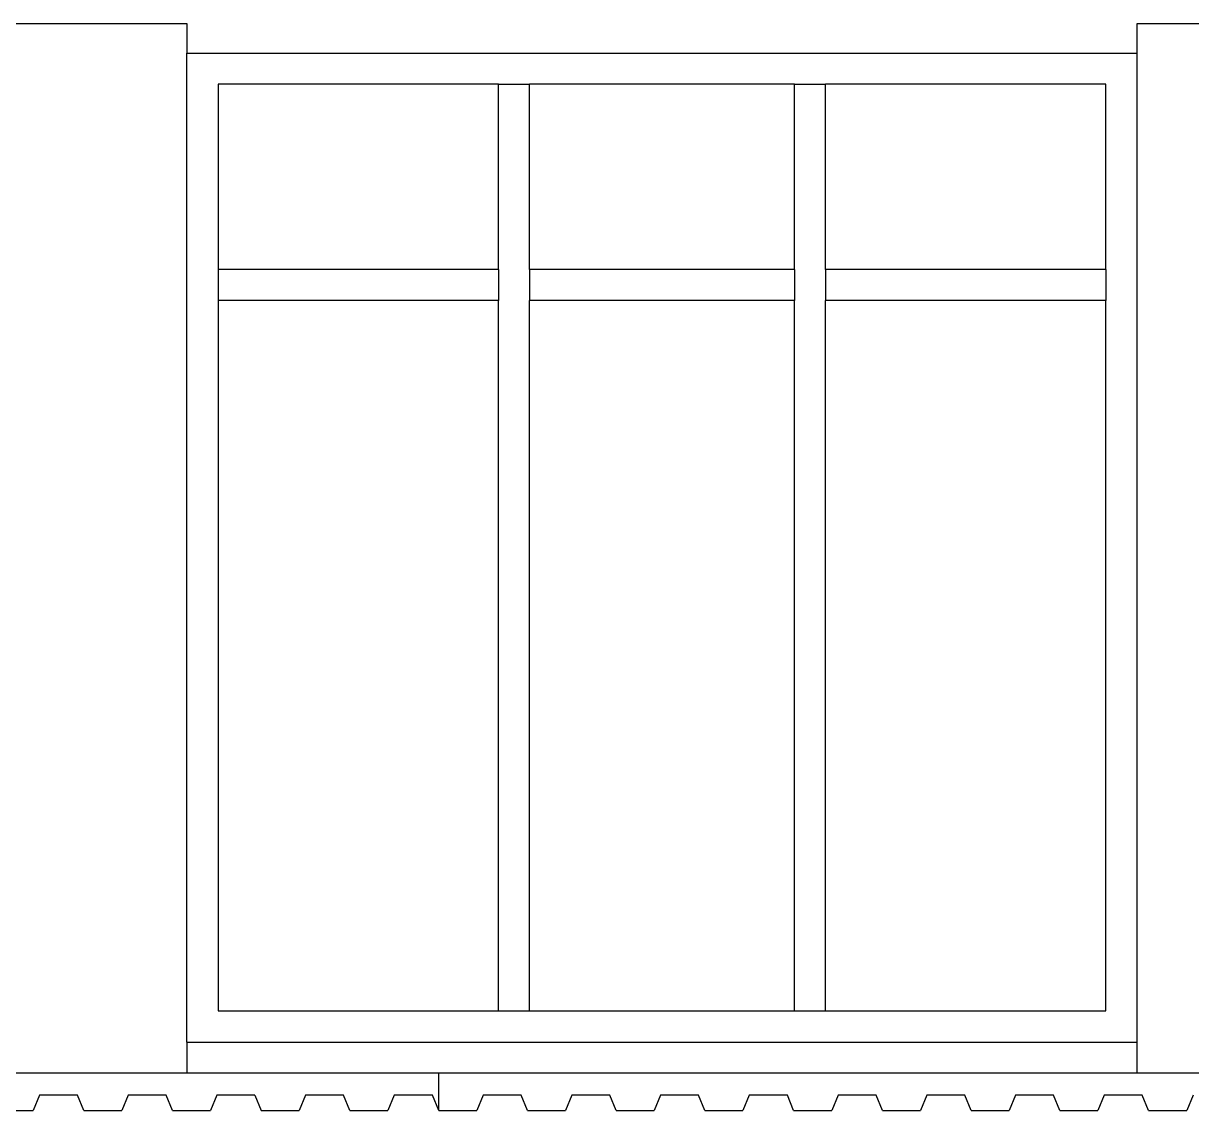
# Model space of a CAD drawing. Extents: x -101 to 101, y -14 to 18.
# Drawn here: x 16.094 to 19.844, y 11.201 to 14.691 of the extents above; entities that cross this region are included whole.
import ezdxf

# ---------------------------------------------------------------- set-up
doc = ezdxf.new("R2010")
doc.units = 0
doc.layers.get('0').update_dxf_attribs({"linetype": 'CONTINUOUS'})

msp = doc.modelspace()

# ---------------------------------------------------------------- linework, layer by layer
for p, q in [((15.4687, 14.6912), (16.6187, 14.6912)), ((16.6187, 14.6912), (16.6187, 14.5955)), ((19.6687, 14.6912), (20.8187, 14.6912)), ((19.6687, 14.5955), (19.6687, 14.6912)), ((16.6187, 11.4212), (16.6187, 14.5955)), ((16.6187, 14.5955), (19.6687, 14.5955)), ((19.6687, 11.4212), (19.6687, 14.5955)), ((16.7187, 14.4955), (16.7187, 13.9012)), ((17.6187, 14.4955), (16.7187, 14.4955)), ((17.6187, 14.4955), (17.7187, 14.4955)), ((17.6187, 13.9012), (17.6187, 14.4955)), ((17.7187, 13.9012), (17.7187, 14.4955)), ((18.5687, 14.4955), (17.7187, 14.4955)), ((18.5687, 14.4955), (18.6687, 14.4955)), ((18.5687, 13.9012), (18.5687, 14.4955)), ((18.6687, 13.9012), (18.6687, 14.4955)), ((19.5687, 14.4955), (18.6687, 14.4955)), ((19.5687, 13.9012), (19.5687, 14.4955)), ((17.6187, 13.9012), (16.7187, 13.9012)), ((16.7187, 13.9012), (16.7187, 13.8012)), ((17.6187, 13.9012), (17.6187, 13.8012)), ((18.5687, 13.9012), (17.7187, 13.9012)), ((17.7187, 13.9012), (17.7187, 13.8012)), ((18.5687, 13.9012), (18.5687, 13.8012)), ((19.5687, 13.9012), (18.6687, 13.9012)), ((18.6687, 13.9012), (18.6687, 13.8012)), ((19.5687, 13.9012), (19.5687, 13.8012)), ((17.6187, 13.8012), (16.7187, 13.8012)), ((16.7187, 13.8012), (16.7187, 11.5212)), ((17.6187, 11.5212), (17.6187, 13.8012)), ((18.5687, 13.8012), (17.7187, 13.8012)), ((17.7187, 11.5212), (17.7187, 13.8012)), ((18.5687, 11.5212), (18.5687, 13.8012)), ((19.5687, 13.8012), (18.6687, 13.8012)), ((18.6687, 11.5212), (18.6687, 13.8012)), ((19.5687, 11.5212), (19.5687, 13.8012)), ((16.7187, 11.5212), (17.6187, 11.5212)), ((17.6187, 11.5212), (17.7187, 11.5212)), ((17.7187, 11.5212), (18.5687, 11.5212)), ((18.5687, 11.5212), (18.6687, 11.5212)), ((18.6687, 11.5212), (19.5687, 11.5212)), ((16.6187, 11.4212), (19.6687, 11.4212)), ((16.6187, 11.4212), (16.6187, 11.3212)), ((19.6687, 11.3212), (19.6687, 11.4212)), ((16.6187, 11.3212), (15.4687, 11.3212)), ((17.4269, 11.3212), (16.6187, 11.3212)), ((17.4269, 11.2012), (17.4269, 11.3212)), ((19.6687, 11.3212), (17.4269, 11.3212)), ((20.5603, 11.3212), (19.6687, 11.3212)), ((16.145, 11.2512), (16.1247, 11.2012)), ((16.2671, 11.2512), (16.145, 11.2512)), ((16.2875, 11.2012), (16.2671, 11.2512)), ((16.4299, 11.2512), (16.4096, 11.2012)), ((16.552, 11.2512), (16.4299, 11.2512)), ((16.5723, 11.2012), (16.552, 11.2512)), ((16.7148, 11.2512), (16.6944, 11.2012)), ((16.8368, 11.2512), (16.7148, 11.2512)), ((16.8368, 11.2512), (16.8572, 11.2012)), ((16.9996, 11.2512), (16.9793, 11.2012)), ((17.1217, 11.2512), (16.9996, 11.2512)), ((17.142, 11.2012), (17.1217, 11.2512)), ((17.2845, 11.2512), (17.2641, 11.2012)), ((17.4066, 11.2512), (17.2845, 11.2512)), ((17.4269, 11.2012), (17.4066, 11.2512)), ((17.5693, 11.2512), (17.549, 11.2012)), ((17.6914, 11.2512), (17.5693, 11.2512)), ((17.7118, 11.2012), (17.6914, 11.2512)), ((17.8542, 11.2512), (17.8338, 11.2012)), ((17.9763, 11.2512), (17.8542, 11.2512)), ((17.9966, 11.2012), (17.9763, 11.2512)), ((18.139, 11.2512), (18.1187, 11.2012)), ((18.2611, 11.2512), (18.139, 11.2512)), ((18.2815, 11.2012), (18.2611, 11.2512)), ((18.4239, 11.2512), (18.4035, 11.2012)), ((18.546, 11.2512), (18.4239, 11.2512)), ((18.5663, 11.2012), (18.546, 11.2512)), ((18.7088, 11.2512), (18.6884, 11.2012)), ((18.8308, 11.2512), (18.7088, 11.2512)), ((18.8512, 11.2012), (18.8308, 11.2512)), ((18.9936, 11.2512), (18.9733, 11.2012)), ((19.1157, 11.2512), (18.9936, 11.2512)), ((19.136, 11.2012), (19.1157, 11.2512)), ((19.2785, 11.2512), (19.2581, 11.2012)), ((19.4005, 11.2512), (19.2785, 11.2512)), ((19.4209, 11.2012), (19.4005, 11.2512)), ((19.5633, 11.2512), (19.543, 11.2012)), ((19.6854, 11.2512), (19.5633, 11.2512)), ((19.7058, 11.2012), (19.6854, 11.2512)), ((19.8482, 11.2512), (19.8278, 11.2012)), ((16.0026, 11.2012), (16.1247, 11.2012)), ((16.2875, 11.2012), (16.4096, 11.2012)), ((16.5723, 11.2012), (16.6944, 11.2012)), ((16.8572, 11.2012), (16.9793, 11.2012)), ((17.142, 11.2012), (17.2641, 11.2012)), ((17.4269, 11.2012), (17.549, 11.2012)), ((17.7118, 11.2012), (17.8338, 11.2012)), ((17.9966, 11.2012), (18.1187, 11.2012)), ((18.2815, 11.2012), (18.4035, 11.2012)), ((18.5663, 11.2012), (18.6884, 11.2012)), ((18.8512, 11.2012), (18.9733, 11.2012)), ((19.136, 11.2012), (19.2581, 11.2012)), ((19.4209, 11.2012), (19.543, 11.2012)), ((19.7058, 11.2012), (19.8278, 11.2012))]:
    msp.add_line(p, q)

doc.saveas('drawing.dxf')
